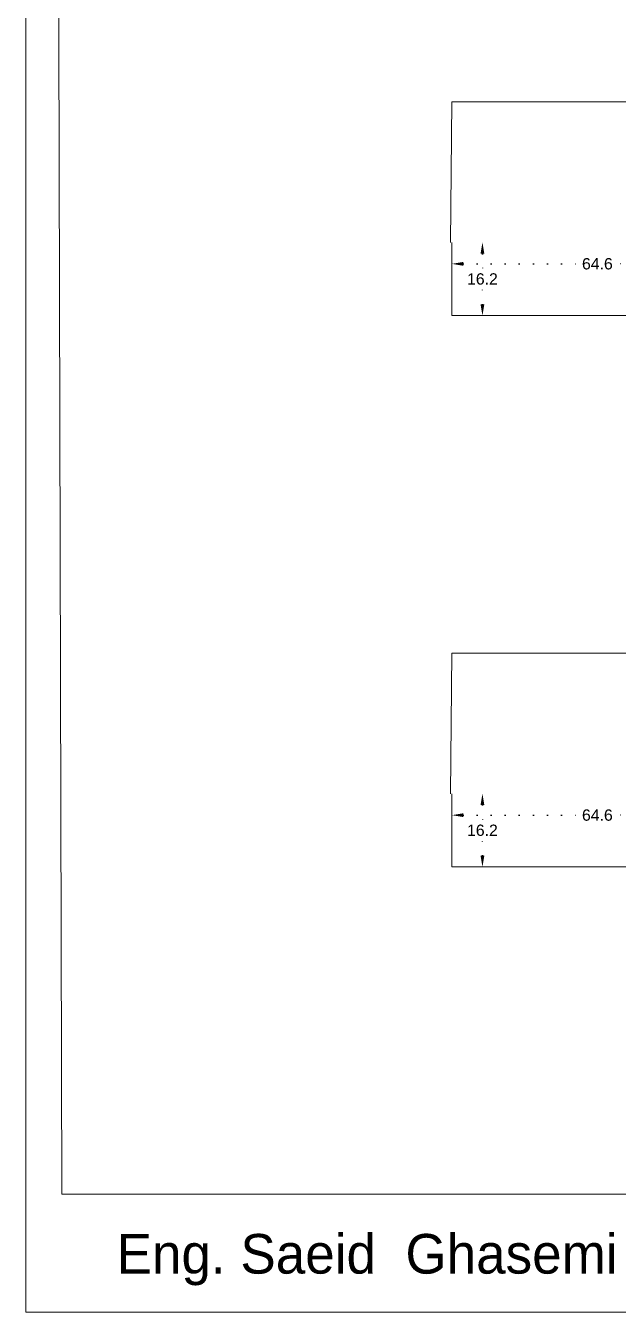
# Model space of a CAD drawing. Header units: inches. Extents: x 104 to 9740, y 936 to 6735.
# Drawn here: x 4602.7 to 4733.6, y 1993.8 to 2278.3 of the extents above; entities that cross this region are included whole.
import ezdxf

# ---------------------------------------------------------------- set-up
doc = ezdxf.new("R2010")
doc.units = ezdxf.units.IN
doc.header["$MEASUREMENT"] = 0
doc.linetypes.add('ACAD_ISO07W100', pattern=[3, 0, -3])
doc.styles.get("Standard").update_dxf_attribs({"font": 'arial.ttf'})
doc.dimstyles.new('Copy of Standard', dxfattribs={"dimtxt": 2.5, "dimasz": 2.5, "dimexe": 0.18, "dimexo": 0.0625, "dimgap": 0.09, "dimtad": 0, "dimtih": 1, "dimtoh": 1, "dimdec": 1, "dimzin": 0, "dimdsep": 46, "dimtxsty": 'Standard', "dimcen": 0.09, "dimse1": 1, "dimse2": 1, "dimadec": 0, "dimazin": 0, "dimtfac": 1, "dimtdec": 1, "dimtix": 1, "dimtofl": 0, "dimtmove": 0, "dimatfit": 3, "dimfxl": 1, "dimtolj": 1, "dimtzin": 0, "dimarcsym": 0})

# ---------------------------------------------------------------- blocks, each defined once
blk = doc.blocks.new('*D617')
at = {"color": 0, "linetype": 'ACAD_ISO07W100', "lineweight": -2, "transparency": 16777216}
for p, q in [((4699.36, 2103.72), (4725.67, 2103.72)), ((4758.96, 2103.72), (4732.36, 2103.72))]:
    blk.add_line(p, q, dxfattribs=at)
at = {"color": 0, "transparency": 16777216}
for points in [[(4699.36, 2104.14), (4699.36, 2103.31), (4696.86, 2103.72)], [(4758.96, 2104.14), (4758.96, 2103.31), (4761.46, 2103.72)]]:
    blk.add_solid(points, dxfattribs=at)
at = {"layer": 'Defpoints', "color": 0, "transparency": 16777216}
for p in [(4696.86, 2108.47), (4696.86, 2103.72), (4761.46, 2092.27)]:
    blk.add_point(p, dxfattribs=at)
at = {"color": 0, "lineweight": 20, "transparency": 16777216, "insert": (4729.01, 2103.72), "char_height": 2.5, "attachment_point": 5}
blk.add_mtext('\\A1;64.6', dxfattribs=at)
blk = doc.blocks.new('*D651')
at = {"color": 0, "linetype": 'ACAD_ISO07W100', "lineweight": -2, "transparency": 16777216}
for p, q in [((4703.61, 2105.97), (4703.61, 2101.73)), ((4703.61, 2094.77), (4703.61, 2099))]:
    blk.add_line(p, q, dxfattribs=at)
at = {"color": 0, "transparency": 16777216}
for points in [[(4703.2, 2105.97), (4704.03, 2105.97), (4703.61, 2108.47)], [(4703.2, 2094.77), (4704.03, 2094.77), (4703.61, 2092.27)]]:
    blk.add_solid(points, dxfattribs=at)
at = {"layer": 'Defpoints', "color": 0, "transparency": 16777216}
for p in [(4696.86, 2108.47), (4696.86, 2092.27), (4703.61, 2092.27)]:
    blk.add_point(p, dxfattribs=at)
at = {"color": 0, "lineweight": 20, "transparency": 16777216, "insert": (4703.61, 2100.37), "char_height": 2.5, "attachment_point": 5}
blk.add_mtext('\\A1;16.2', dxfattribs=at)
blk = doc.blocks.new('*D609')
at = {"color": 0, "linetype": 'ACAD_ISO07W100', "lineweight": -2, "transparency": 16777216}
for p, q in [((4699.36, 2225.64), (4725.67, 2225.64)), ((4758.96, 2225.64), (4732.36, 2225.64))]:
    blk.add_line(p, q, dxfattribs=at)
at = {"color": 0, "transparency": 16777216}
for points in [[(4699.36, 2226.06), (4699.36, 2225.22), (4696.86, 2225.64)], [(4758.96, 2226.06), (4758.96, 2225.22), (4761.46, 2225.64)]]:
    blk.add_solid(points, dxfattribs=at)
at = {"layer": 'Defpoints', "color": 0, "transparency": 16777216}
for p in [(4696.86, 2230.39), (4696.86, 2225.64), (4761.46, 2214.19)]:
    blk.add_point(p, dxfattribs=at)
at = {"color": 0, "lineweight": 20, "transparency": 16777216, "insert": (4729.01, 2225.64), "char_height": 2.5, "attachment_point": 5}
blk.add_mtext('\\A1;64.6', dxfattribs=at)
blk = doc.blocks.new('*D636')
at = {"color": 0, "linetype": 'ACAD_ISO07W100', "lineweight": -2, "transparency": 16777216}
for p, q in [((4703.61, 2227.89), (4703.61, 2223.65)), ((4703.61, 2216.69), (4703.61, 2220.92))]:
    blk.add_line(p, q, dxfattribs=at)
at = {"color": 0, "transparency": 16777216}
for points in [[(4703.2, 2227.89), (4704.03, 2227.89), (4703.61, 2230.39)], [(4703.2, 2216.69), (4704.03, 2216.69), (4703.61, 2214.19)]]:
    blk.add_solid(points, dxfattribs=at)
at = {"layer": 'Defpoints', "color": 0, "transparency": 16777216}
for p in [(4696.86, 2230.39), (4696.86, 2214.19), (4703.61, 2214.19)]:
    blk.add_point(p, dxfattribs=at)
at = {"color": 0, "lineweight": 20, "transparency": 16777216, "insert": (4703.61, 2222.29), "char_height": 2.5, "attachment_point": 5}
blk.add_mtext('\\A1;16.2', dxfattribs=at)

msp = doc.modelspace()

# ---------------------------------------------------------------- linework, layer by layer
at = {"lineweight": 20}
for p, q in [((4696.56, 2230.39), (4696.86, 2261.49)), ((4696.86, 2261.49), (5289.06, 2261.49)), ((4696.86, 2230.39), (4696.86, 2214.19)), ((4696.86, 2214.19), (4763.36, 2214.19)), ((4696.56, 2108.47), (4696.86, 2139.57)), ((4696.86, 2139.57), (5289.06, 2139.57)), ((4696.86, 2108.47), (4696.86, 2092.27)), ((4696.86, 2092.27), (4763.36, 2092.27))]:
    msp.add_line(p, q, dxfattribs=at)
for points in [[(4602.67, 1993.79), (5450.89, 1993.79), (5450.89, 2593.54), (4602.67, 2593.54)], [(4610.63, 2019.91), (5442.7, 2019.91), (5441.36, 2560.86), (4609.28, 2560.86)]]:
    msp.add_lwpolyline(points, close=True, dxfattribs=at)

# ---------------------------------------------------------------- texts
at = {"lineweight": 20, "insert": (4587.71, 2011.1), "char_height": 8.7619, "attachment_point": 1}
msp.add_mtext_dynamic_manual_height_columns('{\\fPlantagenet Cherokee|b0|i0|c0|p18;^IEng. Saeid  Ghasemi      09137057733}', width=387.0247, gutter_width=43.28, heights=[0], dxfattribs=at)

# ---------------------------------------------------------------- dimensions: what is measured, and where the dimension line sits
at = {"lineweight": 20}
for base, p1, p2, angle, picture, middle in [((4696.86, 2225.64), (4761.46, 2214.19), (4696.86, 2230.39), 180, '*D609', (4729.01, 2225.64)), ((4703.61, 2214.19), (4696.86, 2230.39), (4696.86, 2214.19), 270, '*D636', (4703.61, 2222.29)), ((4696.86, 2103.72), (4761.46, 2092.27), (4696.86, 2108.47), 180, '*D617', (4729.01, 2103.72)), ((4703.61, 2092.27), (4696.86, 2108.47), (4696.86, 2092.27), 270, '*D651', (4703.61, 2100.37))]:
    dim = msp.add_linear_dim(base=base, p1=p1, p2=p2, angle=angle, dimstyle='Copy of Standard', dxfattribs=at)
    dim.commit()
    dim.dimension.update_dxf_attribs({"geometry": picture, "text_midpoint": middle, "dimtype": 160})

doc.saveas('drawing.dxf')
